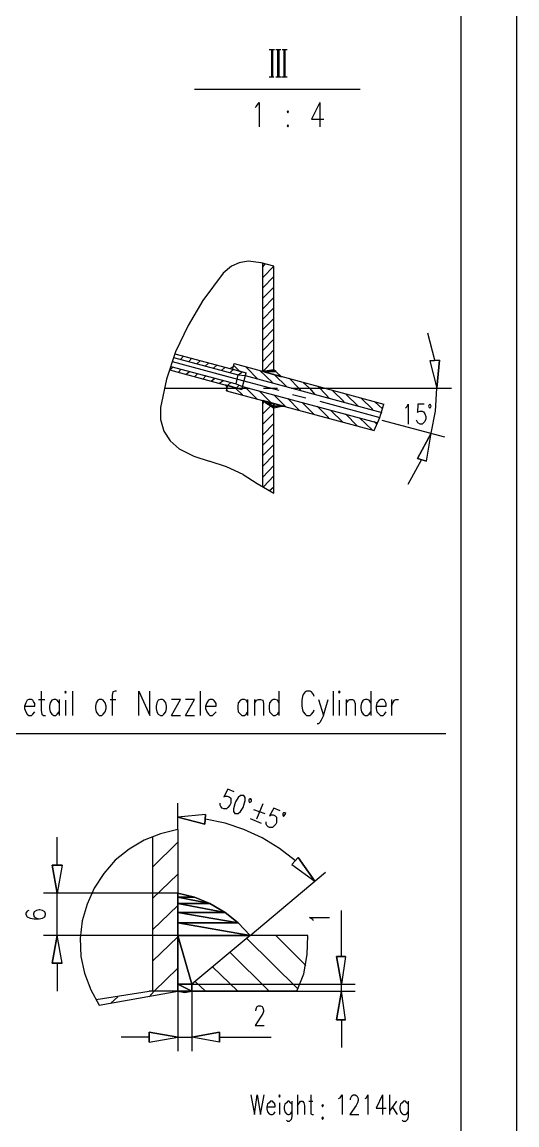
# Model space of a CAD drawing. Extents: x 0.28 to 3.47, y 0.29 to 4.81.
# Drawn here: x 3 to 3.474, y 2.204 to 3.26 of the extents above; entities that cross this region are included whole.
import ezdxf

# ---------------------------------------------------------------- set-up
doc = ezdxf.new("R2010")
doc.units = 0
doc.header["$MEASUREMENT"] = 0
doc.linetypes.add('AUSGEZOGEN', pattern=[0])
doc.layers.get('0').update_dxf_attribs({"linetype": 'AUSGEZOGEN'})

msp = doc.modelspace()

# ---------------------------------------------------------------- linework, layer by layer
for points in [[(0.28, 0.2867), (3.474, 0.2867), (3.474, 0.2867), (3.474, 4.8087), (3.474, 4.8087), (0.28, 4.8087), (0.28, 4.8087), (0.28, 0.2867), (0.28, 0.2867)], [(0.414, 0.34), (3.4207, 0.34), (3.4207, 0.34), (3.4207, 4.7553), (3.4207, 4.7553), (0.414, 4.7553), (0.414, 4.7553), (0.414, 0.34), (0.414, 0.34)], [(3.2367, 3.2333), (3.242, 3.2333)], [(3.2393, 3.2073), (3.2393, 3.2333)], [(3.24, 3.2333), (3.24, 3.2073)], [(3.2433, 3.2333), (3.248, 3.2333)], [(3.2453, 3.2073), (3.2453, 3.2333)], [(3.246, 3.2333), (3.246, 3.2073)], [(3.2493, 3.2333), (3.254, 3.2333)], [(3.2513, 3.2073), (3.2513, 3.2333)], [(3.252, 3.2333), (3.252, 3.2073)], [(3.2367, 3.2073), (3.2413, 3.2073)], [(3.2433, 3.2073), (3.248, 3.2073)], [(3.2487, 3.2073), (3.254, 3.2073)], [(3.1653, 3.1953), (3.324, 3.1953)], [(3.2233, 3.178), (3.2247, 3.1793), (3.2247, 3.1793), (3.2273, 3.1827), (3.2273, 3.1827), (3.2273, 3.1593)], [(3.2853, 3.1827), (3.2773, 3.1667), (3.2773, 3.1667), (3.2893, 3.1667)], [(3.2853, 3.1827), (3.2853, 3.1593)], [(3.2547, 3.1747), (3.254, 3.174), (3.254, 3.174), (3.2547, 3.1727), (3.2547, 3.1727), (3.2553, 3.174), (3.2553, 3.174), (3.2547, 3.1747), (3.2547, 3.1747)], [(3.2547, 3.1613), (3.254, 3.16), (3.254, 3.16), (3.2547, 3.1593), (3.2547, 3.1593), (3.2553, 3.16), (3.2553, 3.16), (3.2547, 3.1613), (3.2547, 3.1613)], [(3.2413, 3.026), (3.2293, 3.0293), (3.2293, 3.0293), (3.2167, 3.0307), (3.2167, 3.0307), (3.208, 3.0293), (3.208, 3.0293), (3.2007, 3.026), (3.2007, 3.026), (3.1927, 3.0193), (3.1927, 3.0193), (3.1733, 2.9933), (3.1733, 2.9933), (3.1593, 2.9693), (3.1593, 2.9693), (3.1473, 2.944), (3.1473, 2.944), (3.1387, 2.918), (3.1387, 2.918), (3.1327, 2.8907), (3.1327, 2.8907), (3.1327, 2.8793), (3.1327, 2.8793), (3.136, 2.868), (3.136, 2.868), (3.142, 2.8587), (3.142, 2.8587), (3.1507, 2.8513), (3.1507, 2.8513), (3.1647, 2.844), (3.1647, 2.844), (3.1793, 2.8393)], [(3.2307, 2.9253), (3.2307, 3.0287)], [(3.2307, 3.0253), (3.2333, 3.0287)], [(3.2307, 3.0153), (3.2413, 3.026)], [(3.2413, 2.9267), (3.2413, 3.026)], [(3.2307, 3.0053), (3.2413, 3.016)], [(3.2307, 2.9953), (3.2413, 3.006)], [(3.2307, 2.9853), (3.2413, 2.996)], [(3.2307, 2.9753), (3.2413, 2.986)], [(3.2307, 2.9653), (3.2413, 2.976)], [(3.2307, 2.9553), (3.2413, 2.966)], [(3.2307, 2.9453), (3.2413, 2.956)], [(3.3953, 2.936), (3.3887, 2.962)], [(3.2307, 2.9347), (3.2413, 2.946)], [(3.1453, 2.9387), (3.2073, 2.922)], [(3.1467, 2.942), (3.2147, 2.924)], [(3.1467, 2.9413), (3.1473, 2.942)], [(3.152, 2.9367), (3.1547, 2.94)], [(3.16, 2.9347), (3.1627, 2.938)], [(3.168, 2.9327), (3.1707, 2.9353)], [(3.2307, 2.9253), (3.2413, 2.936)], [(3.4, 2.936), (3.3907, 2.9353), (3.4, 2.936), (3.3907, 2.9353), (3.3973, 2.9093), (3.4, 2.936), (3.3973, 2.9093), (3.4, 2.936), (3.4, 2.936)], [(3.1413, 2.9267), (3.2107, 2.908)], [(3.142, 2.9267), (3.1447, 2.9293)], [(3.1427, 2.93), (3.2053, 2.9133)], [(3.144, 2.9347), (3.216, 2.9153)], [(3.15, 2.9247), (3.1527, 2.9273)], [(3.1573, 2.9227), (3.1607, 2.9253)], [(3.176, 2.9307), (3.1787, 2.9333)], [(3.184, 2.9287), (3.1867, 2.9313)], [(3.1913, 2.926), (3.1947, 2.9293)], [(3.1993, 2.928), (3.2027, 2.93)], [(3.1993, 2.924), (3.2027, 2.9273)], [(3.202, 2.9273), (3.2033, 2.9327)], [(3.202, 2.9273), (3.2147, 2.924)], [(3.2087, 2.9253), (3.2027, 2.9313)], [(3.2033, 2.9327), (3.3467, 2.894)], [(3.2073, 2.922), (3.2107, 2.9247)], [(3.226, 2.918), (3.2147, 2.9293)], [(3.24, 2.9147), (3.228, 2.926)], [(3.2307, 2.9253), (3.2413, 2.9267), (3.2413, 2.9267), (3.2487, 2.92)], [(3.2413, 2.9267), (3.2307, 2.9253), (3.2413, 2.9267), (3.2307, 2.9253), (3.2433, 2.9253), (3.2413, 2.9267), (3.2433, 2.9253), (3.2413, 2.9267), (3.2413, 2.9267)], [(3.2307, 2.9253), (3.2433, 2.9253), (3.2307, 2.9253), (3.2433, 2.9253), (3.2487, 2.92), (3.2307, 2.9253), (3.2487, 2.92), (3.2307, 2.9253), (3.2307, 2.9253)], [(3.1653, 2.92), (3.1687, 2.9233)], [(3.1733, 2.918), (3.1767, 2.9213)], [(3.1813, 2.916), (3.1847, 2.9187)], [(3.1887, 2.9227), (3.246, 2.9073)], [(3.1893, 2.914), (3.1927, 2.9167)], [(3.1973, 2.912), (3.2, 2.9147)], [(3.2053, 2.9133), (3.2073, 2.922)], [(3.2073, 2.922), (3.214, 2.9213)], [(3.2107, 2.908), (3.2147, 2.924)], [(3.214, 2.9213), (3.3447, 2.886)], [(3.2533, 2.9107), (3.242, 2.922)], [(3.256, 2.9187), (3.2653, 2.9093), (3.2653, 2.9093), (3.2673, 2.9067)], [(3.2693, 2.9147), (3.2753, 2.9093), (3.2753, 2.9093), (3.2807, 2.9033)], [(3.1367, 2.9093), (3.218, 2.9093)], [(3.1967, 2.9093), (3.1953, 2.9127)], [(3.196, 2.9067), (3.1973, 2.912)], [(3.196, 2.9067), (3.3373, 2.8687)], [(3.1973, 2.906), (3.1967, 2.9073)], [(3.1973, 2.912), (3.2107, 2.908)], [(3.2113, 2.9027), (3.2047, 2.9093), (3.2047, 2.9093), (3.204, 2.91)], [(3.2053, 2.9133), (3.2113, 2.9107)], [(3.2053, 2.9093), (3.208, 2.912)], [(3.2113, 2.9107), (3.3407, 2.876)], [(3.2253, 2.8987), (3.2147, 2.9093), (3.2147, 2.9093), (3.214, 2.91)], [(3.2387, 2.8953), (3.2273, 2.9067)], [(3.2313, 2.9093), (3.2447, 2.9093)], [(3.258, 2.9093), (3.3393, 2.9093)], [(3.2593, 2.9033), (3.272, 2.9)], [(3.2653, 2.9093), (3.4113, 2.9093)], [(3.2833, 2.9113), (3.2853, 2.9093), (3.2853, 2.9093), (3.2947, 2.8993)], [(3.3087, 2.896), (3.2973, 2.9073)], [(3.322, 2.892), (3.3107, 2.9033)], [(3.392, 2.866), (3.396, 2.8873), (3.396, 2.8873), (3.3973, 2.9093)], [(3.2307, 2.8147), (3.2307, 2.8973)], [(3.2507, 2.892), (3.2413, 2.89), (3.2413, 2.89), (3.2307, 2.8973)], [(3.2307, 2.8973), (3.2347, 2.8947), (3.2307, 2.8973), (3.2347, 2.8947), (3.2413, 2.8947), (3.2307, 2.8973), (3.2413, 2.8947), (3.2307, 2.8973), (3.2307, 2.8973)], [(3.2307, 2.8947), (3.232, 2.896)], [(3.2347, 2.8947), (3.2387, 2.892), (3.2347, 2.8947), (3.2387, 2.892), (3.2413, 2.892), (3.2347, 2.8947), (3.2413, 2.892), (3.2347, 2.8947), (3.2347, 2.8947)], [(3.2347, 2.8947), (3.2413, 2.8947), (3.2347, 2.8947), (3.2413, 2.8947), (3.2413, 2.892), (3.2347, 2.8947), (3.2413, 2.892), (3.2347, 2.8947), (3.2347, 2.8947)], [(3.2527, 2.8913), (3.2413, 2.9027)], [(3.2413, 2.8087), (3.2413, 2.8947)], [(3.2413, 2.8947), (3.2413, 2.892), (3.2413, 2.8947), (3.2413, 2.892), (3.2507, 2.892), (3.2413, 2.8947), (3.2507, 2.892), (3.2413, 2.8947), (3.2413, 2.8947)], [(3.266, 2.888), (3.2547, 2.8993)], [(3.28, 2.884), (3.2687, 2.8953)], [(3.2853, 2.8967), (3.3427, 2.8813)], [(3.336, 2.8887), (3.3247, 2.9)], [(3.3373, 2.8687), (3.3427, 2.8813), (3.3427, 2.8813), (3.3467, 2.894)], [(3.3373, 2.8687), (3.3427, 2.8813), (3.3427, 2.8813), (3.3467, 2.894)], [(3.3453, 2.8893), (3.338, 2.896)], [(3.3673, 2.89), (3.3687, 2.8913), (3.3687, 2.8913), (3.37, 2.894), (3.37, 2.894), (3.37, 2.8747)], [(3.3853, 2.894), (3.3793, 2.894), (3.3793, 2.894), (3.3787, 2.886), (3.3787, 2.886), (3.3793, 2.8867), (3.3793, 2.8867), (3.3813, 2.8873), (3.3813, 2.8873), (3.3833, 2.8873), (3.3833, 2.8873), (3.3847, 2.8867), (3.3847, 2.8867), (3.386, 2.8847), (3.386, 2.8847), (3.3867, 2.882), (3.3867, 2.882), (3.3867, 2.88), (3.3867, 2.88), (3.386, 2.8773), (3.386, 2.8773), (3.3847, 2.876), (3.3847, 2.876), (3.3833, 2.8747), (3.3833, 2.8747), (3.3813, 2.8747), (3.3813, 2.8747), (3.3793, 2.876), (3.3793, 2.876), (3.3787, 2.8767), (3.3787, 2.8767), (3.378, 2.8787)], [(3.392, 2.892), (3.3913, 2.8933), (3.3913, 2.8933), (3.3907, 2.894), (3.3907, 2.894), (3.39, 2.8933), (3.39, 2.8933), (3.3893, 2.892), (3.3893, 2.892), (3.39, 2.8907), (3.39, 2.8907), (3.3907, 2.89), (3.3907, 2.89), (3.3913, 2.8907), (3.3913, 2.8907), (3.392, 2.892), (3.392, 2.892)], [(3.2307, 2.8847), (3.238, 2.892)], [(3.2307, 2.8747), (3.2413, 2.8853)], [(3.2387, 2.892), (3.2413, 2.892), (3.2387, 2.892), (3.2413, 2.892), (3.2413, 2.89), (3.2387, 2.892), (3.2413, 2.89), (3.2387, 2.892), (3.2387, 2.892)], [(3.2413, 2.892), (3.2507, 2.892), (3.2413, 2.892), (3.2507, 2.892), (3.2413, 2.89), (3.2413, 2.892), (3.2413, 2.89), (3.2413, 2.892), (3.2413, 2.892)], [(3.294, 2.8807), (3.2827, 2.892)], [(3.3073, 2.8767), (3.296, 2.888)], [(3.3213, 2.8727), (3.31, 2.8847)], [(3.2307, 2.8647), (3.2413, 2.8753)], [(3.3353, 2.8693), (3.3233, 2.8807)], [(3.34, 2.8747), (3.3373, 2.8773)], [(3.3447, 2.8787), (3.4047, 2.8627)], [(3.2307, 2.8547), (3.2413, 2.8653)], [(3.3787, 2.842), (3.3873, 2.8393), (3.3787, 2.842), (3.3873, 2.8393), (3.392, 2.866), (3.3787, 2.842), (3.392, 2.866), (3.3787, 2.842), (3.3787, 2.842)], [(3.2307, 2.8447), (3.2413, 2.8553)], [(3.2307, 2.8347), (3.2413, 2.8453)], [(3.37, 2.8173), (3.3827, 2.8407)], [(3.212, 2.8267), (3.196, 2.834), (3.196, 2.834), (3.1793, 2.8393)], [(3.2307, 2.824), (3.2413, 2.8353)], [(3.212, 2.8267), (3.2253, 2.818), (3.2253, 2.818), (3.2413, 2.8087)], [(3.2313, 2.8147), (3.2413, 2.8253)], [(3.2373, 2.8113), (3.2413, 2.8147)], [(3.0187, 2.6193), (3.0187, 2.6007), (3.0187, 2.6007), (3.0193, 2.5973), (3.0193, 2.5973), (3.0207, 2.596), (3.0207, 2.596), (3.0227, 2.596)], [(3.0413, 2.6187), (3.042, 2.6173), (3.042, 2.6173), (3.0427, 2.6187), (3.0427, 2.6187), (3.042, 2.6193), (3.042, 2.6193), (3.0413, 2.6187), (3.0413, 2.6187)], [(3.0487, 2.6193), (3.0487, 2.596)], [(3.0907, 2.6193), (3.0893, 2.6193), (3.0893, 2.6193), (3.0873, 2.6187), (3.0873, 2.6187), (3.0867, 2.6153), (3.0867, 2.6153), (3.0867, 2.596)], [(3.112, 2.596), (3.112, 2.6193), (3.112, 2.6193), (3.1227, 2.596), (3.1227, 2.596), (3.1227, 2.6193)], [(3.1707, 2.6193), (3.1707, 2.596)], [(3.246, 2.6193), (3.246, 2.596)], [(3.28, 2.614), (3.2793, 2.616), (3.2793, 2.616), (3.2773, 2.6187), (3.2773, 2.6187), (3.276, 2.6193), (3.276, 2.6193), (3.2727, 2.6193), (3.2727, 2.6193), (3.2713, 2.6187), (3.2713, 2.6187), (3.2693, 2.616), (3.2693, 2.616), (3.2687, 2.614), (3.2687, 2.614), (3.268, 2.6107), (3.268, 2.6107), (3.268, 2.6047), (3.268, 2.6047), (3.2687, 2.6013), (3.2687, 2.6013), (3.2693, 2.5993), (3.2693, 2.5993), (3.2713, 2.5973), (3.2713, 2.5973), (3.2727, 2.596), (3.2727, 2.596), (3.276, 2.596), (3.276, 2.596), (3.2773, 2.5973), (3.2773, 2.5973), (3.2793, 2.5993), (3.2793, 2.5993), (3.28, 2.6013)], [(3.298, 2.6193), (3.298, 2.596)], [(3.3033, 2.6187), (3.304, 2.6173), (3.304, 2.6173), (3.3047, 2.6187), (3.3047, 2.6187), (3.304, 2.6193), (3.304, 2.6193), (3.3033, 2.6187), (3.3033, 2.6187)], [(3.334, 2.6193), (3.334, 2.596)], [(3.0027, 2.6047), (3.0127, 2.6047), (3.0127, 2.6047), (3.0127, 2.6073), (3.0127, 2.6073), (3.0113, 2.6093), (3.0113, 2.6093), (3.0107, 2.6107), (3.0107, 2.6107), (3.0093, 2.6113), (3.0093, 2.6113), (3.0067, 2.6113), (3.0067, 2.6113), (3.0053, 2.6107), (3.0053, 2.6107), (3.004, 2.608), (3.004, 2.608), (3.0027, 2.6047), (3.0027, 2.6047), (3.0027, 2.6027), (3.0027, 2.6027), (3.004, 2.5993), (3.004, 2.5993), (3.0053, 2.5973), (3.0053, 2.5973), (3.0067, 2.596), (3.0067, 2.596), (3.0093, 2.596), (3.0093, 2.596), (3.0107, 2.5973), (3.0107, 2.5973), (3.0127, 2.5993)], [(3.016, 2.6113), (3.022, 2.6113)], [(3.036, 2.608), (3.034, 2.6107), (3.034, 2.6107), (3.0327, 2.6113), (3.0327, 2.6113), (3.0307, 2.6113), (3.0307, 2.6113), (3.0287, 2.6107), (3.0287, 2.6107), (3.0273, 2.608), (3.0273, 2.608), (3.0267, 2.6047), (3.0267, 2.6047), (3.0267, 2.6027), (3.0267, 2.6027), (3.0273, 2.5993), (3.0273, 2.5993), (3.0287, 2.5973), (3.0287, 2.5973), (3.0307, 2.596), (3.0307, 2.596), (3.0327, 2.596), (3.0327, 2.596), (3.034, 2.5973), (3.034, 2.5973), (3.036, 2.5993)], [(3.036, 2.6113), (3.036, 2.596)], [(3.042, 2.6107), (3.042, 2.596)], [(3.074, 2.6113), (3.0727, 2.6107), (3.0727, 2.6107), (3.0713, 2.608), (3.0713, 2.608), (3.0707, 2.6047), (3.0707, 2.6047), (3.0707, 2.6027), (3.0707, 2.6027), (3.0713, 2.5993), (3.0713, 2.5993), (3.0727, 2.5973), (3.0727, 2.5973), (3.074, 2.596), (3.074, 2.596), (3.0767, 2.596), (3.0767, 2.596), (3.078, 2.5973), (3.078, 2.5973), (3.08, 2.5993), (3.08, 2.5993), (3.0807, 2.6027), (3.0807, 2.6027), (3.0807, 2.6047), (3.0807, 2.6047), (3.08, 2.608), (3.08, 2.608), (3.078, 2.6107), (3.078, 2.6107), (3.0767, 2.6113), (3.0767, 2.6113), (3.074, 2.6113), (3.074, 2.6113)], [(3.0847, 2.6113), (3.09, 2.6113)], [(3.1327, 2.6113), (3.1307, 2.6107), (3.1307, 2.6107), (3.1293, 2.608), (3.1293, 2.608), (3.1287, 2.6047), (3.1287, 2.6047), (3.1287, 2.6027), (3.1287, 2.6027), (3.1293, 2.5993), (3.1293, 2.5993), (3.1307, 2.5973), (3.1307, 2.5973), (3.1327, 2.596), (3.1327, 2.596), (3.1347, 2.596), (3.1347, 2.596), (3.136, 2.5973), (3.136, 2.5973), (3.138, 2.5993), (3.138, 2.5993), (3.1387, 2.6027), (3.1387, 2.6027), (3.1387, 2.6047), (3.1387, 2.6047), (3.138, 2.608), (3.138, 2.608), (3.136, 2.6107), (3.136, 2.6107), (3.1347, 2.6113), (3.1347, 2.6113), (3.1327, 2.6113), (3.1327, 2.6113)], [(3.1433, 2.596), (3.152, 2.6113), (3.152, 2.6113), (3.1433, 2.6113)], [(3.1567, 2.596), (3.1653, 2.6113), (3.1653, 2.6113), (3.1567, 2.6113)], [(3.176, 2.6047), (3.186, 2.6047), (3.186, 2.6047), (3.186, 2.6073), (3.186, 2.6073), (3.1847, 2.6093), (3.1847, 2.6093), (3.184, 2.6107), (3.184, 2.6107), (3.1827, 2.6113), (3.1827, 2.6113), (3.18, 2.6113), (3.18, 2.6113), (3.1787, 2.6107), (3.1787, 2.6107), (3.1773, 2.608), (3.1773, 2.608), (3.176, 2.6047), (3.176, 2.6047), (3.176, 2.6027), (3.176, 2.6027), (3.1773, 2.5993), (3.1773, 2.5993), (3.1787, 2.5973), (3.1787, 2.5973), (3.18, 2.596), (3.18, 2.596), (3.1827, 2.596), (3.1827, 2.596), (3.184, 2.5973), (3.184, 2.5973), (3.186, 2.5993)], [(3.216, 2.608), (3.2147, 2.6107), (3.2147, 2.6107), (3.2133, 2.6113), (3.2133, 2.6113), (3.2107, 2.6113), (3.2107, 2.6113), (3.2093, 2.6107), (3.2093, 2.6107), (3.2073, 2.608), (3.2073, 2.608), (3.2067, 2.6047), (3.2067, 2.6047), (3.2067, 2.6027), (3.2067, 2.6027), (3.2073, 2.5993), (3.2073, 2.5993), (3.2093, 2.5973), (3.2093, 2.5973), (3.2107, 2.596), (3.2107, 2.596), (3.2133, 2.596), (3.2133, 2.596), (3.2147, 2.5973), (3.2147, 2.5973), (3.216, 2.5993)], [(3.216, 2.6113), (3.216, 2.596)], [(3.2227, 2.6113), (3.2227, 2.596)], [(3.2227, 2.6073), (3.2247, 2.6107), (3.2247, 2.6107), (3.2267, 2.6113), (3.2267, 2.6113), (3.2287, 2.6113), (3.2287, 2.6113), (3.2307, 2.6107), (3.2307, 2.6107), (3.2313, 2.6073), (3.2313, 2.6073), (3.2313, 2.596)], [(3.246, 2.608), (3.2447, 2.6107), (3.2447, 2.6107), (3.2427, 2.6113), (3.2427, 2.6113), (3.2407, 2.6113), (3.2407, 2.6113), (3.2393, 2.6107), (3.2393, 2.6107), (3.2373, 2.608), (3.2373, 2.608), (3.2367, 2.6047), (3.2367, 2.6047), (3.2367, 2.6027), (3.2367, 2.6027), (3.2373, 2.5993), (3.2373, 2.5993), (3.2393, 2.5973), (3.2393, 2.5973), (3.2407, 2.596), (3.2407, 2.596), (3.2427, 2.596), (3.2427, 2.596), (3.2447, 2.5973), (3.2447, 2.5973), (3.246, 2.5993)], [(3.284, 2.6113), (3.2887, 2.596), (3.2887, 2.596), (3.2933, 2.6113)], [(3.304, 2.6107), (3.304, 2.596)], [(3.3107, 2.6113), (3.3107, 2.596)], [(3.3107, 2.6073), (3.3127, 2.6107), (3.3127, 2.6107), (3.314, 2.6113), (3.314, 2.6113), (3.3167, 2.6113), (3.3167, 2.6113), (3.318, 2.6107), (3.318, 2.6107), (3.3193, 2.6073), (3.3193, 2.6073), (3.3193, 2.596)], [(3.334, 2.608), (3.3327, 2.6107), (3.3327, 2.6107), (3.3307, 2.6113), (3.3307, 2.6113), (3.3287, 2.6113), (3.3287, 2.6113), (3.3267, 2.6107), (3.3267, 2.6107), (3.3253, 2.608), (3.3253, 2.608), (3.3247, 2.6047), (3.3247, 2.6047), (3.3247, 2.6027), (3.3247, 2.6027), (3.3253, 2.5993), (3.3253, 2.5993), (3.3267, 2.5973), (3.3267, 2.5973), (3.3287, 2.596), (3.3287, 2.596), (3.3307, 2.596), (3.3307, 2.596), (3.3327, 2.5973), (3.3327, 2.5973), (3.334, 2.5993)], [(3.3393, 2.6047), (3.3487, 2.6047), (3.3487, 2.6047), (3.3487, 2.6073), (3.3487, 2.6073), (3.348, 2.6093), (3.348, 2.6093), (3.3473, 2.6107), (3.3473, 2.6107), (3.346, 2.6113), (3.346, 2.6113), (3.3433, 2.6113), (3.3433, 2.6113), (3.342, 2.6107), (3.342, 2.6107), (3.34, 2.608), (3.34, 2.608), (3.3393, 2.6047), (3.3393, 2.6047), (3.3393, 2.6027), (3.3393, 2.6027), (3.34, 2.5993), (3.34, 2.5993), (3.342, 2.5973), (3.342, 2.5973), (3.3433, 2.596), (3.3433, 2.596), (3.346, 2.596), (3.346, 2.596), (3.3473, 2.5973), (3.3473, 2.5973), (3.3487, 2.5993)], [(3.354, 2.6113), (3.354, 2.596)], [(3.354, 2.6047), (3.3553, 2.608), (3.3553, 2.608), (3.3567, 2.6107), (3.3567, 2.6107), (3.358, 2.6113), (3.358, 2.6113), (3.3607, 2.6113)], [(3.1433, 2.596), (3.152, 2.596)], [(3.1567, 2.596), (3.1653, 2.596)], [(3.2887, 2.596), (3.2867, 2.5913), (3.2867, 2.5913), (3.2853, 2.5893), (3.2853, 2.5893), (3.284, 2.588), (3.284, 2.588), (3.2827, 2.588)], [(2.8767, 2.5787), (3.406, 2.5787)], [(3.2033, 2.5227), (3.1973, 2.5253), (3.1973, 2.5253), (3.1933, 2.518), (3.1933, 2.518), (3.1947, 2.5187), (3.1947, 2.5187), (3.1967, 2.5187), (3.1967, 2.5187), (3.1987, 2.518), (3.1987, 2.518), (3.2, 2.5167), (3.2, 2.5167), (3.2, 2.512), (3.2, 2.512), (3.1993, 2.51), (3.1993, 2.51), (3.1973, 2.508), (3.1973, 2.508), (3.196, 2.5067), (3.196, 2.5067), (3.1933, 2.5067), (3.1933, 2.5067), (3.192, 2.5073), (3.192, 2.5073), (3.1907, 2.5087), (3.1907, 2.5087), (3.19, 2.51), (3.19, 2.51), (3.19, 2.512)], [(3.2113, 2.5193), (3.2093, 2.5193), (3.2093, 2.5193), (3.2073, 2.5173), (3.2073, 2.5173), (3.2047, 2.5133), (3.2047, 2.5133), (3.204, 2.5113), (3.204, 2.5113), (3.2027, 2.5067), (3.2027, 2.5067), (3.2027, 2.504), (3.2027, 2.504), (3.204, 2.502), (3.204, 2.502), (3.2073, 2.502), (3.2073, 2.502), (3.2093, 2.504), (3.2093, 2.504), (3.212, 2.508), (3.212, 2.508), (3.2127, 2.51), (3.2127, 2.51), (3.214, 2.5147), (3.214, 2.5147), (3.214, 2.5173), (3.214, 2.5173), (3.2127, 2.5193), (3.2127, 2.5193), (3.2113, 2.5193), (3.2113, 2.5193)], [(3.22, 2.514), (3.22, 2.5153), (3.22, 2.5153), (3.2193, 2.516), (3.2193, 2.516), (3.2187, 2.516), (3.2187, 2.516), (3.2173, 2.5153), (3.2173, 2.5153), (3.2173, 2.514), (3.2173, 2.514), (3.218, 2.5127), (3.218, 2.5127), (3.2193, 2.5133), (3.2193, 2.5133), (3.22, 2.514), (3.22, 2.514)], [(3.1493, 2.4867), (3.1493, 2.512)], [(3.222, 2.506), (3.2327, 2.502)], [(3.2307, 2.5113), (3.2247, 2.4967)], [(3.2473, 2.5047), (3.2413, 2.5073), (3.2413, 2.5073), (3.2373, 2.5), (3.2373, 2.5), (3.2387, 2.5007), (3.2387, 2.5007), (3.2407, 2.5007), (3.2407, 2.5007), (3.2427, 2.5), (3.2427, 2.5), (3.244, 2.4987), (3.244, 2.4987), (3.244, 2.4933), (3.244, 2.4933), (3.2433, 2.492), (3.2433, 2.492), (3.2413, 2.49), (3.2413, 2.49), (3.24, 2.4887), (3.24, 2.4887), (3.2373, 2.4887), (3.2373, 2.4887), (3.236, 2.4893), (3.236, 2.4893), (3.2347, 2.4907), (3.2347, 2.4907), (3.234, 2.492), (3.234, 2.492), (3.234, 2.494)], [(3.252, 2.5007), (3.2527, 2.502), (3.2527, 2.502), (3.252, 2.5027), (3.252, 2.5027), (3.2507, 2.5027), (3.2507, 2.5027), (3.25, 2.502), (3.25, 2.502), (3.25, 2.5007), (3.25, 2.5007), (3.2507, 2.4993), (3.2507, 2.4993), (3.2513, 2.5), (3.2513, 2.5), (3.252, 2.5007), (3.252, 2.5007)], [(3.1753, 2.492), (3.176, 2.5013), (3.1753, 2.492), (3.176, 2.5013), (3.1493, 2.4987), (3.1753, 2.492), (3.1493, 2.4987), (3.1753, 2.492), (3.1753, 2.492)], [(3.262, 2.4567), (3.2467, 2.4687), (3.2467, 2.4687), (3.23, 2.4787), (3.23, 2.4787), (3.2127, 2.4867), (3.2127, 2.4867), (3.1947, 2.4927), (3.1947, 2.4927), (3.176, 2.4967)], [(3.2187, 2.4973), (3.2293, 2.4927)], [(3.1493, 2.4867), (3.1327, 2.4827), (3.1327, 2.4827), (3.1173, 2.4767), (3.1173, 2.4767), (3.1027, 2.468), (3.1027, 2.468), (3.0893, 2.4573), (3.0893, 2.4573), (3.0787, 2.4447), (3.0787, 2.4447), (3.0693, 2.4307), (3.0693, 2.4307), (3.0627, 2.4153), (3.0627, 2.4153), (3.058, 2.3993), (3.058, 2.3993), (3.056, 2.3827), (3.056, 2.3827), (3.0567, 2.3653), (3.0567, 2.3653), (3.06, 2.3493), (3.06, 2.3493), (3.066, 2.3333), (3.066, 2.3333), (3.074, 2.3187)], [(3.1493, 2.4867), (3.1493, 2.332)], [(3.034, 2.4527), (3.034, 2.4793)], [(3.1253, 2.48), (3.1253, 2.332)], [(3.1253, 2.4507), (3.1493, 2.4747)], [(3.2647, 2.46), (3.2587, 2.4533), (3.2647, 2.46), (3.2587, 2.4533), (3.2807, 2.4373), (3.2647, 2.46), (3.2807, 2.4373), (3.2647, 2.46), (3.2647, 2.46)], [(3.0293, 2.4527), (3.0387, 2.4527), (3.0293, 2.4527), (3.0387, 2.4527), (3.034, 2.426), (3.0293, 2.4527), (3.034, 2.426), (3.0293, 2.4527), (3.0293, 2.4527)], [(3.1253, 2.4207), (3.1493, 2.444)], [(3.2187, 2.3853), (3.2907, 2.446)], [(3.1493, 2.426), (3.0207, 2.426)], [(3.034, 2.3853), (3.034, 2.426)], [(3.1493, 2.426), (3.1493, 2.422), (3.1493, 2.426), (3.1493, 2.422), (3.1653, 2.422), (3.1493, 2.426), (3.1653, 2.422), (3.1493, 2.426), (3.1493, 2.426)], [(3.274, 2.3853), (3.2187, 2.3853), (3.2187, 2.3853), (3.2073, 2.3973), (3.2073, 2.3973), (3.1947, 2.4073), (3.1947, 2.4073), (3.18, 2.416), (3.18, 2.416), (3.1653, 2.422), (3.1653, 2.422), (3.1493, 2.426)], [(3.1493, 2.422), (3.1493, 2.416), (3.1493, 2.422), (3.1493, 2.416), (3.18, 2.416), (3.1493, 2.422), (3.18, 2.416), (3.1493, 2.422), (3.1493, 2.422)], [(3.1493, 2.422), (3.1653, 2.422), (3.1493, 2.422), (3.1653, 2.422), (3.18, 2.416), (3.1493, 2.422), (3.18, 2.416), (3.1493, 2.422), (3.1493, 2.422)], [(3.0067, 2.4093), (3.0053, 2.4087), (3.0053, 2.4087), (3.004, 2.4067), (3.004, 2.4067), (3.004, 2.4053), (3.004, 2.4053), (3.0053, 2.4033), (3.0053, 2.4033), (3.008, 2.402), (3.008, 2.402), (3.012, 2.4013), (3.012, 2.4013), (3.0167, 2.4013), (3.0167, 2.4013), (3.02, 2.402), (3.02, 2.402), (3.022, 2.4033), (3.022, 2.4033), (3.0227, 2.4053), (3.0227, 2.4053), (3.0227, 2.406), (3.0227, 2.406), (3.022, 2.408), (3.022, 2.408), (3.02, 2.4093), (3.02, 2.4093), (3.0173, 2.41), (3.0173, 2.41), (3.0167, 2.41), (3.0167, 2.41), (3.014, 2.4093), (3.014, 2.4093), (3.012, 2.408), (3.012, 2.408), (3.0113, 2.406), (3.0113, 2.406), (3.0113, 2.4053), (3.0113, 2.4053), (3.012, 2.4033), (3.012, 2.4033), (3.014, 2.402), (3.014, 2.402), (3.0167, 2.4013)], [(3.1253, 2.3907), (3.1493, 2.414)], [(3.1493, 2.416), (3.1493, 2.4073), (3.1493, 2.416), (3.1493, 2.4073), (3.1947, 2.4073), (3.1493, 2.416), (3.1947, 2.4073), (3.1493, 2.416), (3.1493, 2.416)], [(3.1493, 2.416), (3.18, 2.416), (3.1493, 2.416), (3.18, 2.416), (3.1947, 2.4073), (3.1493, 2.416), (3.1947, 2.4073), (3.1493, 2.416), (3.1493, 2.416)], [(3.1493, 2.4073), (3.1493, 2.3973), (3.1493, 2.4073), (3.1493, 2.3973), (3.2073, 2.3973), (3.1493, 2.4073), (3.2073, 2.3973), (3.1493, 2.4073), (3.1493, 2.4073)], [(3.1493, 2.4073), (3.1947, 2.4073), (3.1493, 2.4073), (3.1947, 2.4073), (3.2073, 2.3973), (3.1493, 2.4073), (3.2073, 2.3973), (3.1493, 2.4073), (3.1493, 2.4073)], [(3.306, 2.3653), (3.306, 2.4093)], [(3.1493, 2.3973), (3.1493, 2.3853), (3.1493, 2.3973), (3.1493, 2.3853), (3.2187, 2.3853), (3.1493, 2.3973), (3.2187, 2.3853), (3.1493, 2.3973), (3.1493, 2.3973)], [(3.1493, 2.3973), (3.2073, 2.3973), (3.1493, 2.3973), (3.2073, 2.3973), (3.2187, 2.3853), (3.1493, 2.3973), (3.2187, 2.3853), (3.1493, 2.3973), (3.1493, 2.3973)], [(3.2793, 2.3993), (3.2787, 2.4007), (3.2787, 2.4007), (3.2753, 2.4027), (3.2753, 2.4027), (3.2947, 2.4027)], [(3.2187, 2.3853), (3.0207, 2.3853)], [(3.0293, 2.3587), (3.0387, 2.3587), (3.0293, 2.3587), (3.0387, 2.3587), (3.034, 2.3853), (3.0293, 2.3587), (3.034, 2.3853), (3.0293, 2.3587), (3.0293, 2.3587)], [(3.1253, 2.3607), (3.1493, 2.384)], [(3.1493, 2.3853), (3.1493, 2.3387), (3.1493, 2.3853), (3.1493, 2.3387), (3.1627, 2.3387), (3.1493, 2.3853), (3.1627, 2.3387), (3.1493, 2.3853), (3.1493, 2.3853)], [(3.1493, 2.3853), (3.2187, 2.3853), (3.1493, 2.3853), (3.2187, 2.3853), (3.1627, 2.3387), (3.1493, 2.3853), (3.1627, 2.3387), (3.1493, 2.3853), (3.1493, 2.3853)], [(3.2187, 2.3853), (3.1627, 2.3387)], [(3.2647, 2.334), (3.2153, 2.3827)], [(3.272, 2.3567), (3.2433, 2.3853)], [(3.2633, 2.332), (3.27, 2.3487), (3.27, 2.3487), (3.2733, 2.3673), (3.2733, 2.3673), (3.274, 2.3853)], [(3.274, 2.3847), (3.2733, 2.3853)], [(3.2367, 2.332), (3.1993, 2.3693)], [(3.3013, 2.3653), (3.31, 2.3653), (3.3013, 2.3653), (3.31, 2.3653), (3.306, 2.3387), (3.3013, 2.3653), (3.306, 2.3387), (3.3013, 2.3653), (3.3013, 2.3653)], [(3.034, 2.3587), (3.034, 2.332)], [(3.2067, 2.332), (3.1827, 2.3553)], [(3.122, 2.3267), (3.1267, 2.332), (3.1267, 2.332), (3.1493, 2.354)], [(3.1493, 2.3387), (3.1493, 2.2747)], [(3.1493, 2.3387), (3.1493, 2.332), (3.1493, 2.3387), (3.1493, 2.332), (3.1627, 2.332), (3.1493, 2.3387), (3.1627, 2.332), (3.1493, 2.3387), (3.1493, 2.3387)], [(3.1493, 2.3387), (3.1627, 2.3387), (3.1493, 2.3387), (3.1627, 2.3387), (3.1627, 2.332), (3.1493, 2.3387), (3.1627, 2.332), (3.1493, 2.3387), (3.1493, 2.3387)], [(3.1627, 2.3387), (3.1627, 2.2747)], [(3.1627, 2.3387), (3.3193, 2.3387)], [(3.2633, 2.332), (3.1627, 2.332), (3.1627, 2.332), (3.1627, 2.3387)], [(3.176, 2.332), (3.166, 2.3413)], [(3.306, 2.332), (3.306, 2.3387)], [(3.0713, 2.324), (3.122, 2.332)], [(3.074, 2.3187), (3.1493, 2.332)], [(3.0853, 2.3207), (3.092, 2.3267)], [(3.1493, 2.332), (3.122, 2.332)], [(3.1493, 2.332), (3.1627, 2.332), (3.1493, 2.332), (3.1627, 2.332), (3.156, 2.3307), (3.1493, 2.332), (3.156, 2.3307), (3.1493, 2.332), (3.1493, 2.332)], [(3.1493, 2.332), (3.156, 2.3307), (3.156, 2.3307), (3.1627, 2.332)], [(3.1627, 2.332), (3.3193, 2.332)], [(3.3013, 2.3047), (3.31, 2.3047), (3.3013, 2.3047), (3.31, 2.3047), (3.306, 2.332), (3.3013, 2.3047), (3.306, 2.332), (3.3013, 2.3047), (3.3013, 2.3047)], [(3.224, 2.3133), (3.224, 2.314), (3.224, 2.314), (3.2247, 2.316), (3.2247, 2.316), (3.2253, 2.3173), (3.2253, 2.3173), (3.2267, 2.318), (3.2267, 2.318), (3.2287, 2.318), (3.2287, 2.318), (3.23, 2.3173), (3.23, 2.3173), (3.2307, 2.316), (3.2307, 2.316), (3.2313, 2.314), (3.2313, 2.314), (3.2313, 2.3127), (3.2313, 2.3127), (3.2307, 2.3107), (3.2307, 2.3107), (3.2293, 2.308), (3.2293, 2.308), (3.2233, 2.2993), (3.2233, 2.2993), (3.232, 2.2993)], [(3.306, 2.3047), (3.306, 2.278)], [(3.122, 2.2927), (3.122, 2.2833), (3.122, 2.2927), (3.122, 2.2833), (3.1493, 2.288), (3.122, 2.2927), (3.1493, 2.288), (3.122, 2.2927), (3.122, 2.2927)], [(3.1893, 2.2927), (3.1893, 2.2833), (3.1893, 2.2927), (3.1893, 2.2833), (3.1627, 2.288), (3.1893, 2.2927), (3.1627, 2.288), (3.1893, 2.2927), (3.1893, 2.2927)], [(3.122, 2.288), (3.0953, 2.288)], [(3.1493, 2.288), (3.1627, 2.288)], [(3.1893, 2.288), (3.2387, 2.288)], [(3.2193, 2.2327), (3.2227, 2.214), (3.2227, 2.214), (3.2253, 2.2327), (3.2253, 2.2327), (3.2287, 2.214), (3.2287, 2.214), (3.232, 2.2327)], [(3.246, 2.232), (3.2467, 2.2307), (3.2467, 2.2307), (3.2473, 2.232), (3.2473, 2.232), (3.2467, 2.2327), (3.2467, 2.2327), (3.246, 2.232), (3.246, 2.232)], [(3.264, 2.2327), (3.264, 2.214)], [(3.2767, 2.2327), (3.2767, 2.2147), (3.2767, 2.2147), (3.278, 2.214), (3.278, 2.214), (3.2793, 2.214)], [(3.3033, 2.2293), (3.3047, 2.23), (3.3047, 2.23), (3.3067, 2.2327), (3.3067, 2.2327), (3.3067, 2.214)], [(3.3147, 2.228), (3.3147, 2.2293), (3.3147, 2.2293), (3.3153, 2.2307), (3.3153, 2.2307), (3.316, 2.232), (3.316, 2.232), (3.3173, 2.2327), (3.3173, 2.2327), (3.3193, 2.2327), (3.3193, 2.2327), (3.3207, 2.232), (3.3207, 2.232), (3.3213, 2.2307), (3.3213, 2.2307), (3.322, 2.2293), (3.322, 2.2293), (3.322, 2.2273), (3.322, 2.2273), (3.3213, 2.2253), (3.3213, 2.2253), (3.32, 2.2227), (3.32, 2.2227), (3.314, 2.214), (3.314, 2.214), (3.3227, 2.214)], [(3.3287, 2.2293), (3.33, 2.23), (3.33, 2.23), (3.3313, 2.2327), (3.3313, 2.2327), (3.3313, 2.214)], [(3.3453, 2.2327), (3.3393, 2.22), (3.3393, 2.22), (3.3487, 2.22)], [(3.3453, 2.2327), (3.3453, 2.214)], [(3.352, 2.2327), (3.352, 2.214)], [(3.2347, 2.2213), (3.2427, 2.2213), (3.2427, 2.2213), (3.2427, 2.2227), (3.2427, 2.2227), (3.242, 2.2247), (3.242, 2.2247), (3.2413, 2.2253), (3.2413, 2.2253), (3.24, 2.2267), (3.24, 2.2267), (3.238, 2.2267), (3.238, 2.2267), (3.2367, 2.2253), (3.2367, 2.2253), (3.2353, 2.224), (3.2353, 2.224), (3.2347, 2.2213), (3.2347, 2.2213), (3.2347, 2.2193), (3.2347, 2.2193), (3.2353, 2.2167), (3.2353, 2.2167), (3.2367, 2.2147), (3.2367, 2.2147), (3.238, 2.214), (3.238, 2.214), (3.24, 2.214), (3.24, 2.214), (3.2413, 2.2147), (3.2413, 2.2147), (3.2427, 2.2167)], [(3.2467, 2.2253), (3.2467, 2.214)], [(3.2587, 2.224), (3.2573, 2.2253), (3.2573, 2.2253), (3.256, 2.2267), (3.256, 2.2267), (3.2547, 2.2267), (3.2547, 2.2267), (3.2533, 2.2253), (3.2533, 2.2253), (3.252, 2.224), (3.252, 2.224), (3.2513, 2.2213), (3.2513, 2.2213), (3.2513, 2.2193), (3.2513, 2.2193), (3.252, 2.2167), (3.252, 2.2167), (3.2533, 2.2147), (3.2533, 2.2147), (3.2547, 2.214), (3.2547, 2.214), (3.256, 2.214), (3.256, 2.214), (3.2573, 2.2147), (3.2573, 2.2147), (3.2587, 2.2167)], [(3.2587, 2.2267), (3.2587, 2.212), (3.2587, 2.212), (3.258, 2.2093), (3.258, 2.2093), (3.2573, 2.2087), (3.2573, 2.2087), (3.256, 2.2073), (3.256, 2.2073), (3.2547, 2.2073), (3.2547, 2.2073), (3.2533, 2.2087)], [(3.264, 2.2227), (3.266, 2.2253), (3.266, 2.2253), (3.2667, 2.2267), (3.2667, 2.2267), (3.2687, 2.2267), (3.2687, 2.2267), (3.27, 2.2253), (3.27, 2.2253), (3.2707, 2.2227), (3.2707, 2.2227), (3.2707, 2.214)], [(3.2747, 2.2267), (3.2787, 2.2267)], [(3.288, 2.2213), (3.2887, 2.2227), (3.2887, 2.2227), (3.288, 2.2233), (3.288, 2.2233), (3.2873, 2.2227), (3.2873, 2.2227), (3.288, 2.2213), (3.288, 2.2213)], [(3.3587, 2.2267), (3.352, 2.2173)], [(3.3547, 2.2213), (3.3593, 2.214)], [(3.37, 2.224), (3.3687, 2.2253), (3.3687, 2.2253), (3.3673, 2.2267), (3.3673, 2.2267), (3.3653, 2.2267), (3.3653, 2.2267), (3.364, 2.2253), (3.364, 2.2253), (3.3627, 2.224), (3.3627, 2.224), (3.362, 2.2213), (3.362, 2.2213), (3.362, 2.2193), (3.362, 2.2193), (3.3627, 2.2167), (3.3627, 2.2167), (3.364, 2.2147), (3.364, 2.2147), (3.3653, 2.214), (3.3653, 2.214), (3.3673, 2.214), (3.3673, 2.214), (3.3687, 2.2147), (3.3687, 2.2147), (3.37, 2.2167)], [(3.37, 2.2267), (3.37, 2.212), (3.37, 2.212), (3.3693, 2.2093), (3.3693, 2.2093), (3.3687, 2.2087), (3.3687, 2.2087), (3.3673, 2.2073), (3.3673, 2.2073), (3.3653, 2.2073), (3.3653, 2.2073), (3.364, 2.2087)], [(3.288, 2.2093), (3.2887, 2.2107), (3.2887, 2.2107), (3.288, 2.2113), (3.288, 2.2113), (3.2873, 2.2107), (3.2873, 2.2107), (3.288, 2.2093), (3.288, 2.2093)]]:
    msp.add_lwpolyline(points)

doc.saveas('drawing.dxf')
